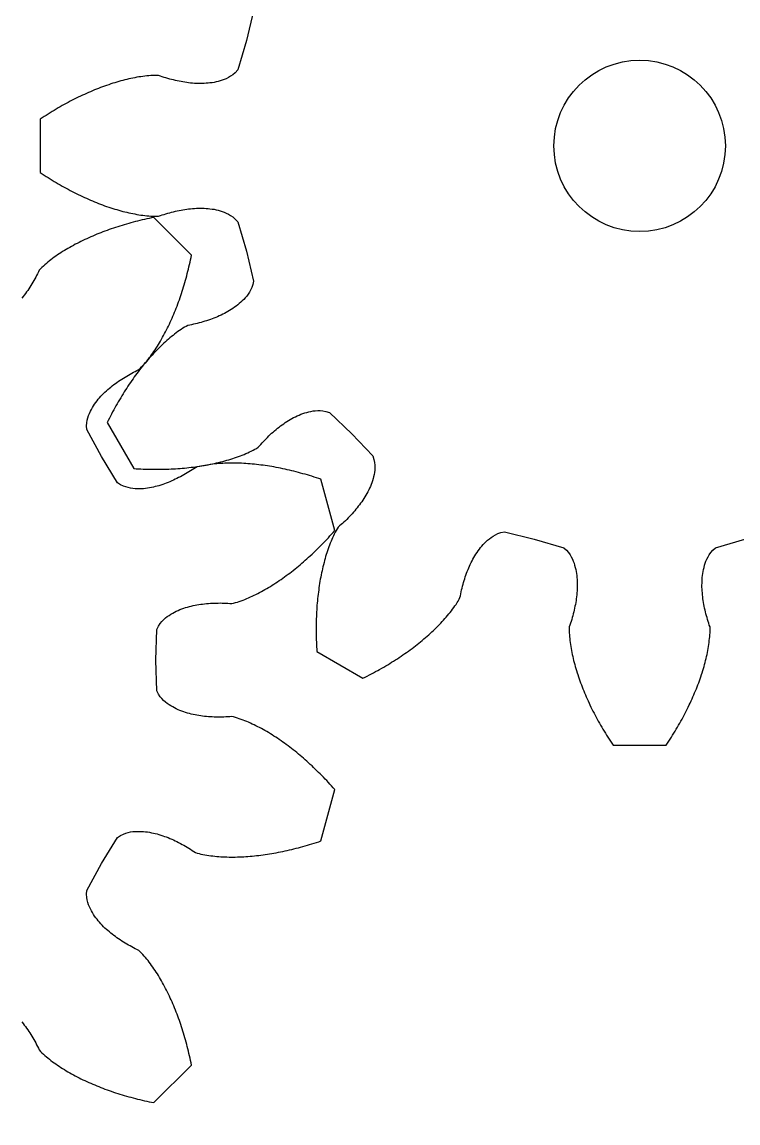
# Model space of a CAD drawing. Header units: metres. Extents: x -22.2 to 22.2, y -22.2 to 22.2.
# Drawn here: x -7.2 to 1.15, y -11.4 to 1.45 of the extents above; entities that cross this region are included whole.
import ezdxf

# ---------------------------------------------------------------- set-up
doc = ezdxf.new("R2010")
doc.units = ezdxf.units.M

msp = doc.modelspace()

# ---------------------------------------------------------------- linework, layer by layer
for points in [[(-4.504, 1.577), (-4.588, 1.229), (-4.588, 1.229), (-4.689, 0.886), (-4.718, 0.854), (-4.745, 0.83), (-4.771, 0.812), (-4.797, 0.798), (-4.822, 0.784), (-4.846, 0.774), (-4.87, 0.765), (-4.894, 0.758), (-4.918, 0.751), (-4.942, 0.746), (-4.965, 0.74), (-4.988, 0.737), (-5.012, 0.734), (-5.035, 0.731), (-5.058, 0.73), (-5.081, 0.728), (-5.103, 0.728), (-5.126, 0.727), (-5.149, 0.727), (-5.171, 0.728), (-5.194, 0.729), (-5.216, 0.732), (-5.239, 0.733), (-5.261, 0.736), (-5.284, 0.739), (-5.306, 0.742), (-5.328, 0.746), (-5.35, 0.75), (-5.372, 0.754), (-5.394, 0.758), (-5.416, 0.763), (-5.438, 0.769), (-5.46, 0.774), (-5.482, 0.78), (-5.504, 0.786), (-5.526, 0.792), (-5.548, 0.799), (-5.569, 0.806), (-5.591, 0.813), (-5.613, 0.821), (-5.635, 0.822), (-5.658, 0.822), (-5.681, 0.821), (-5.704, 0.82), (-5.727, 0.818), (-5.75, 0.816), (-5.773, 0.813), (-5.796, 0.81), (-5.819, 0.807), (-5.842, 0.804), (-5.866, 0.8), (-5.889, 0.795), (-5.912, 0.791), (-5.936, 0.786), (-5.959, 0.781), (-5.982, 0.775), (-6.006, 0.77), (-6.029, 0.764), (-6.053, 0.757), (-6.076, 0.751), (-6.1, 0.744), (-6.123, 0.737), (-6.147, 0.73), (-6.17, 0.722), (-6.194, 0.714), (-6.218, 0.706), (-6.241, 0.698), (-6.265, 0.689), (-6.288, 0.68), (-6.312, 0.671), (-6.336, 0.662), (-6.359, 0.652), (-6.383, 0.642), (-6.406, 0.632), (-6.43, 0.622), (-6.454, 0.612), (-6.477, 0.601), (-6.501, 0.59), (-6.524, 0.579), (-6.548, 0.568), (-6.572, 0.556), (-6.595, 0.544), (-6.619, 0.532), (-6.642, 0.52), (-6.666, 0.507), (-6.689, 0.495), (-6.713, 0.482), (-6.736, 0.469), (-6.76, 0.455), (-6.783, 0.442), (-6.807, 0.428), (-6.83, 0.414), (-6.853, 0.4), (-6.877, 0.385), (-6.9, 0.371), (-6.923, 0.356), (-6.947, 0.341), (-6.97, 0.326), (-6.993, 0.31), (-6.993, -0.31), (-6.97, -0.326), (-6.947, -0.341), (-6.923, -0.356), (-6.9, -0.371), (-6.877, -0.385), (-6.853, -0.4), (-6.83, -0.414), (-6.807, -0.428), (-6.783, -0.442), (-6.76, -0.455), (-6.736, -0.469), (-6.713, -0.482), (-6.689, -0.495), (-6.666, -0.507), (-6.642, -0.52), (-6.619, -0.532), (-6.595, -0.544), (-6.572, -0.556), (-6.548, -0.568), (-6.524, -0.579), (-6.501, -0.59), (-6.477, -0.601), (-6.454, -0.612), (-6.43, -0.622), (-6.406, -0.632), (-6.383, -0.642), (-6.359, -0.652), (-6.336, -0.662), (-6.312, -0.671), (-6.288, -0.68), (-6.265, -0.689), (-6.241, -0.698), (-6.218, -0.706), (-6.194, -0.714), (-6.17, -0.722), (-6.147, -0.73), (-6.123, -0.737), (-6.1, -0.744), (-6.076, -0.751), (-6.053, -0.757), (-6.029, -0.764), (-6.006, -0.77), (-5.982, -0.775), (-5.959, -0.781), (-5.936, -0.786), (-5.912, -0.791), (-5.889, -0.795), (-5.866, -0.8), (-5.842, -0.804), (-5.819, -0.807), (-5.796, -0.81), (-5.773, -0.813), (-5.75, -0.816), (-5.727, -0.818), (-5.704, -0.82), (-5.681, -0.821), (-5.658, -0.822), (-5.635, -0.822), (-5.613, -0.821), (-5.591, -0.813), (-5.569, -0.806), (-5.548, -0.799), (-5.526, -0.792), (-5.504, -0.786), (-5.482, -0.78), (-5.46, -0.774), (-5.438, -0.769), (-5.416, -0.763), (-5.394, -0.758), (-5.372, -0.754), (-5.35, -0.75), (-5.328, -0.746), (-5.306, -0.742), (-5.284, -0.739), (-5.261, -0.736), (-5.239, -0.733), (-5.216, -0.732), (-5.194, -0.729), (-5.171, -0.728), (-5.149, -0.727), (-5.126, -0.727), (-5.103, -0.728), (-5.081, -0.728), (-5.058, -0.73), (-5.035, -0.731), (-5.012, -0.734), (-4.988, -0.737), (-4.965, -0.74), (-4.942, -0.746), (-4.918, -0.751), (-4.894, -0.758), (-4.87, -0.765), (-4.846, -0.774), (-4.822, -0.784), (-4.797, -0.798), (-4.771, -0.812), (-4.745, -0.83), (-4.718, -0.854), (-4.689, -0.886), (-4.588, -1.229), (-4.588, -1.229), (-4.504, -1.577), (-4.513, -1.619), (-4.525, -1.654), (-4.538, -1.682), (-4.553, -1.708), (-4.568, -1.732), (-4.584, -1.753), (-4.6, -1.773), (-4.617, -1.791), (-4.635, -1.808), (-4.652, -1.825), (-4.67, -1.841), (-4.688, -1.856), (-4.707, -1.87), (-4.726, -1.884), (-4.745, -1.897), (-4.764, -1.91), (-4.784, -1.921), (-4.803, -1.934), (-4.823, -1.945), (-4.843, -1.955), (-4.863, -1.965), (-4.883, -1.975), (-4.904, -1.984), (-4.924, -1.994), (-4.945, -2.002), (-4.966, -2.011), (-4.987, -2.018), (-5.008, -2.026), (-5.029, -2.034), (-5.051, -2.04), (-5.072, -2.047), (-5.094, -2.054), (-5.116, -2.06), (-5.138, -2.066), (-5.16, -2.071), (-5.182, -2.077), (-5.204, -2.082), (-5.226, -2.087), (-5.249, -2.091), (-5.271, -2.096), (-5.291, -2.106), (-5.311, -2.117), (-5.33, -2.129), (-5.35, -2.142), (-5.369, -2.155), (-5.388, -2.168), (-5.406, -2.182), (-5.425, -2.196), (-5.443, -2.211), (-5.462, -2.225), (-5.48, -2.24), (-5.498, -2.256), (-5.516, -2.271), (-5.533, -2.287), (-5.551, -2.303), (-5.569, -2.32), (-5.586, -2.336), (-5.603, -2.353), (-5.621, -2.371), (-5.638, -2.388), (-5.655, -2.406), (-5.671, -2.424), (-5.688, -2.442), (-5.705, -2.46), (-5.721, -2.479), (-5.738, -2.497), (-5.754, -2.516), (-5.77, -2.536), (-5.786, -2.555), (-5.802, -2.575), (-5.818, -2.595), (-5.833, -2.615), (-5.849, -2.635), (-5.864, -2.655), (-5.88, -2.676), (-5.895, -2.697), (-5.91, -2.718), (-5.925, -2.739), (-5.94, -2.761), (-5.954, -2.782), (-5.969, -2.804), (-5.984, -2.826), (-5.998, -2.848), (-6.012, -2.871), (-6.026, -2.893), (-6.04, -2.916), (-6.054, -2.939), (-6.068, -2.962), (-6.082, -2.986), (-6.095, -3.009), (-6.109, -3.033), (-6.122, -3.056), (-6.135, -3.08), (-6.148, -3.105), (-6.161, -3.129), (-6.174, -3.153), (-6.186, -3.178), (-6.199, -3.203), (-6.211, -3.228), (-5.901, -3.765), (-5.873, -3.767), (-5.845, -3.769), (-5.818, -3.77), (-5.79, -3.771), (-5.763, -3.772), (-5.735, -3.773), (-5.708, -3.774), (-5.681, -3.774), (-5.653, -3.774), (-5.626, -3.774), (-5.599, -3.774), (-5.572, -3.774), (-5.546, -3.773), (-5.519, -3.772), (-5.492, -3.771), (-5.466, -3.77), (-5.439, -3.769), (-5.413, -3.767), (-5.387, -3.766), (-5.361, -3.764), (-5.335, -3.761), (-5.309, -3.759), (-5.283, -3.757), (-5.257, -3.754), (-5.232, -3.751), (-5.206, -3.748), (-5.181, -3.744), (-5.156, -3.741), (-5.131, -3.737), (-5.106, -3.733), (-5.081, -3.729), (-5.056, -3.725), (-5.032, -3.72), (-5.007, -3.715), (-4.983, -3.71), (-4.959, -3.705), (-4.935, -3.7), (-4.911, -3.694), (-4.887, -3.688), (-4.863, -3.682), (-4.84, -3.676), (-4.816, -3.669), (-4.793, -3.663), (-4.77, -3.656), (-4.747, -3.649), (-4.725, -3.641), (-4.702, -3.633), (-4.68, -3.625), (-4.658, -3.617), (-4.636, -3.609), (-4.614, -3.6), (-4.593, -3.591), (-4.572, -3.582), (-4.551, -3.572), (-4.53, -3.562), (-4.509, -3.552), (-4.489, -3.541), (-4.469, -3.53), (-4.45, -3.517), (-4.435, -3.5), (-4.42, -3.483), (-4.405, -3.466), (-4.389, -3.449), (-4.374, -3.433), (-4.358, -3.417), (-4.342, -3.401), (-4.326, -3.385), (-4.309, -3.369), (-4.293, -3.354), (-4.276, -3.339), (-4.259, -3.324), (-4.241, -3.31), (-4.224, -3.295), (-4.206, -3.282), (-4.189, -3.268), (-4.17, -3.255), (-4.152, -3.242), (-4.134, -3.229), (-4.115, -3.216), (-4.095, -3.204), (-4.076, -3.193), (-4.056, -3.182), (-4.036, -3.171), (-4.015, -3.161), (-3.995, -3.15), (-3.973, -3.141), (-3.952, -3.132), (-3.93, -3.124), (-3.907, -3.116), (-3.883, -3.11), (-3.86, -3.103), (-3.835, -3.098), (-3.81, -3.093), (-3.784, -3.09), (-3.755, -3.089), (-3.726, -3.089), (-3.695, -3.092), (-3.659, -3.099), (-3.618, -3.112), (-3.359, -3.359), (-3.359, -3.359), (-3.112, -3.618), (-3.099, -3.659), (-3.092, -3.695), (-3.089, -3.726), (-3.089, -3.755), (-3.09, -3.784), (-3.093, -3.81), (-3.098, -3.835), (-3.103, -3.86), (-3.11, -3.883), (-3.116, -3.907), (-3.124, -3.93), (-3.132, -3.952), (-3.141, -3.973), (-3.15, -3.995), (-3.161, -4.015), (-3.171, -4.036), (-3.182, -4.056), (-3.193, -4.076), (-3.204, -4.095), (-3.216, -4.115), (-3.229, -4.134), (-3.242, -4.152), (-3.255, -4.17), (-3.268, -4.189), (-3.282, -4.206), (-3.295, -4.224), (-3.31, -4.241), (-3.324, -4.259), (-3.339, -4.276), (-3.354, -4.293), (-3.369, -4.309), (-3.385, -4.326), (-3.401, -4.342), (-3.417, -4.358), (-3.433, -4.374), (-3.449, -4.389), (-3.466, -4.405), (-3.483, -4.42), (-3.5, -4.435), (-3.517, -4.45), (-3.53, -4.469), (-3.541, -4.489), (-3.552, -4.509), (-3.562, -4.53), (-3.572, -4.551), (-3.582, -4.572), (-3.591, -4.593), (-3.6, -4.614), (-3.609, -4.636), (-3.617, -4.658), (-3.625, -4.68), (-3.633, -4.702), (-3.641, -4.725), (-3.649, -4.747), (-3.656, -4.77), (-3.663, -4.793), (-3.669, -4.816), (-3.676, -4.84), (-3.682, -4.863), (-3.688, -4.887), (-3.694, -4.911), (-3.7, -4.935), (-3.705, -4.959), (-3.71, -4.983), (-3.715, -5.007), (-3.72, -5.032), (-3.725, -5.056), (-3.729, -5.081), (-3.733, -5.106), (-3.737, -5.131), (-3.741, -5.156), (-3.744, -5.181), (-3.748, -5.206), (-3.751, -5.232), (-3.754, -5.257), (-3.757, -5.283), (-3.759, -5.309), (-3.761, -5.335), (-3.764, -5.361), (-3.766, -5.387), (-3.767, -5.413), (-3.769, -5.439), (-3.77, -5.466), (-3.771, -5.492), (-3.772, -5.519), (-3.773, -5.546), (-3.774, -5.572), (-3.774, -5.599), (-3.774, -5.626), (-3.774, -5.653), (-3.774, -5.681), (-3.774, -5.708), (-3.773, -5.735), (-3.772, -5.763), (-3.771, -5.79), (-3.77, -5.818), (-3.769, -5.845), (-3.767, -5.873), (-3.765, -5.901), (-3.228, -6.211), (-3.203, -6.199), (-3.178, -6.186), (-3.153, -6.174), (-3.129, -6.161), (-3.105, -6.148), (-3.08, -6.135), (-3.056, -6.122), (-3.033, -6.109), (-3.009, -6.095), (-2.986, -6.082), (-2.962, -6.068), (-2.939, -6.054), (-2.916, -6.04), (-2.893, -6.026), (-2.871, -6.012), (-2.848, -5.998), (-2.826, -5.984), (-2.804, -5.969), (-2.782, -5.954), (-2.761, -5.94), (-2.739, -5.925), (-2.718, -5.91), (-2.697, -5.895), (-2.676, -5.88), (-2.655, -5.864), (-2.635, -5.849), (-2.615, -5.833), (-2.595, -5.818), (-2.575, -5.802), (-2.555, -5.786), (-2.536, -5.77), (-2.516, -5.754), (-2.497, -5.738), (-2.479, -5.721), (-2.46, -5.705), (-2.442, -5.688), (-2.424, -5.671), (-2.406, -5.655), (-2.388, -5.638), (-2.371, -5.621), (-2.353, -5.603), (-2.336, -5.586), (-2.32, -5.569), (-2.303, -5.551), (-2.287, -5.533), (-2.271, -5.516), (-2.256, -5.498), (-2.24, -5.48), (-2.225, -5.462), (-2.211, -5.443), (-2.196, -5.425), (-2.182, -5.406), (-2.168, -5.388), (-2.155, -5.369), (-2.142, -5.35), (-2.129, -5.33), (-2.117, -5.311), (-2.106, -5.291), (-2.096, -5.271), (-2.091, -5.249), (-2.087, -5.226), (-2.082, -5.204), (-2.077, -5.182), (-2.071, -5.16), (-2.066, -5.138), (-2.06, -5.116), (-2.054, -5.094), (-2.047, -5.072), (-2.04, -5.051), (-2.034, -5.029), (-2.026, -5.008), (-2.018, -4.987), (-2.011, -4.966), (-2.002, -4.945), (-1.994, -4.924), (-1.984, -4.904), (-1.975, -4.883), (-1.965, -4.863), (-1.955, -4.843), (-1.945, -4.823), (-1.934, -4.803), (-1.921, -4.784), (-1.91, -4.764), (-1.897, -4.745), (-1.884, -4.726), (-1.87, -4.707), (-1.856, -4.688), (-1.841, -4.67), (-1.825, -4.652), (-1.808, -4.635), (-1.791, -4.617), (-1.773, -4.6), (-1.753, -4.584), (-1.732, -4.568), (-1.708, -4.553), (-1.682, -4.538), (-1.654, -4.525), (-1.619, -4.513), (-1.577, -4.504), (-1.229, -4.588), (-1.229, -4.588), (-0.886, -4.689), (-0.854, -4.718), (-0.83, -4.745), (-0.812, -4.771), (-0.798, -4.797), (-0.784, -4.822), (-0.774, -4.846), (-0.765, -4.87), (-0.758, -4.894), (-0.751, -4.918), (-0.746, -4.942), (-0.74, -4.965), (-0.737, -4.988), (-0.734, -5.012), (-0.731, -5.035), (-0.73, -5.058), (-0.728, -5.081), (-0.728, -5.103), (-0.727, -5.126), (-0.727, -5.149), (-0.728, -5.171), (-0.729, -5.194), (-0.732, -5.216), (-0.733, -5.239), (-0.736, -5.261), (-0.739, -5.284), (-0.742, -5.306), (-0.746, -5.328), (-0.75, -5.35), (-0.754, -5.372), (-0.758, -5.394), (-0.763, -5.416), (-0.769, -5.438), (-0.774, -5.46), (-0.78, -5.482), (-0.786, -5.504), (-0.792, -5.526), (-0.799, -5.548), (-0.806, -5.569), (-0.813, -5.591), (-0.821, -5.613), (-0.822, -5.635), (-0.822, -5.658), (-0.821, -5.681), (-0.82, -5.704), (-0.818, -5.727), (-0.816, -5.75), (-0.813, -5.773), (-0.81, -5.796), (-0.807, -5.819), (-0.804, -5.842), (-0.8, -5.866), (-0.795, -5.889), (-0.791, -5.912), (-0.786, -5.936), (-0.781, -5.959), (-0.775, -5.982), (-0.77, -6.006), (-0.764, -6.029), (-0.757, -6.053), (-0.751, -6.076), (-0.744, -6.1), (-0.737, -6.123), (-0.73, -6.147), (-0.722, -6.17), (-0.714, -6.194), (-0.706, -6.218), (-0.698, -6.241), (-0.689, -6.265), (-0.68, -6.288), (-0.671, -6.312), (-0.662, -6.336), (-0.652, -6.359), (-0.642, -6.383), (-0.632, -6.406), (-0.622, -6.43), (-0.612, -6.454), (-0.601, -6.477), (-0.59, -6.501), (-0.579, -6.524), (-0.568, -6.548), (-0.556, -6.572), (-0.544, -6.595), (-0.532, -6.619), (-0.52, -6.642), (-0.507, -6.666), (-0.495, -6.689), (-0.482, -6.713), (-0.469, -6.736), (-0.455, -6.76), (-0.442, -6.783), (-0.428, -6.807), (-0.414, -6.83), (-0.4, -6.853), (-0.385, -6.877), (-0.371, -6.9), (-0.356, -6.923), (-0.341, -6.947), (-0.326, -6.97), (-0.31, -6.993), (0.31, -6.993), (0.326, -6.97), (0.341, -6.947), (0.356, -6.923), (0.371, -6.9), (0.385, -6.877), (0.4, -6.853), (0.414, -6.83), (0.428, -6.807), (0.442, -6.783), (0.455, -6.76), (0.469, -6.736), (0.482, -6.713), (0.495, -6.689), (0.507, -6.666), (0.52, -6.642), (0.532, -6.619), (0.544, -6.595), (0.556, -6.572), (0.568, -6.548), (0.579, -6.524), (0.59, -6.501), (0.601, -6.477), (0.612, -6.454), (0.622, -6.43), (0.632, -6.406), (0.642, -6.383), (0.652, -6.359), (0.662, -6.336), (0.671, -6.312), (0.68, -6.288), (0.689, -6.265), (0.698, -6.241), (0.706, -6.218), (0.714, -6.194), (0.722, -6.17), (0.73, -6.147), (0.737, -6.123), (0.744, -6.1), (0.751, -6.076), (0.757, -6.053), (0.764, -6.029), (0.77, -6.006), (0.775, -5.982), (0.781, -5.959), (0.786, -5.936), (0.791, -5.912), (0.795, -5.889), (0.8, -5.866), (0.804, -5.842), (0.807, -5.819), (0.81, -5.796), (0.813, -5.773), (0.816, -5.75), (0.818, -5.727), (0.82, -5.704), (0.821, -5.681), (0.822, -5.658), (0.822, -5.635), (0.821, -5.613), (0.813, -5.591), (0.806, -5.569), (0.799, -5.548), (0.792, -5.526), (0.786, -5.504), (0.78, -5.482), (0.774, -5.46), (0.769, -5.438), (0.763, -5.416), (0.758, -5.394), (0.754, -5.372), (0.75, -5.35), (0.746, -5.328), (0.742, -5.306), (0.739, -5.284), (0.736, -5.261), (0.733, -5.239), (0.732, -5.216), (0.729, -5.194), (0.728, -5.171), (0.727, -5.149), (0.727, -5.126), (0.728, -5.103), (0.728, -5.081), (0.73, -5.058), (0.731, -5.035), (0.734, -5.012), (0.737, -4.988), (0.74, -4.965), (0.746, -4.942), (0.751, -4.918), (0.758, -4.894), (0.765, -4.87), (0.774, -4.846), (0.784, -4.822), (0.798, -4.797), (0.812, -4.771), (0.83, -4.745), (0.854, -4.718), (0.886, -4.689), (1.229, -4.588)], [(-7.206, -10.223), (-7.192, -10.241), (-7.179, -10.259), (-7.165, -10.276), (-7.152, -10.295), (-7.139, -10.313), (-7.126, -10.332), (-7.114, -10.351), (-7.102, -10.37), (-7.09, -10.389), (-7.079, -10.408), (-7.067, -10.428), (-7.056, -10.448), (-7.045, -10.468), (-7.035, -10.488), (-7.024, -10.508), (-7.014, -10.529), (-7.004, -10.549), (-6.989, -10.566), (-6.973, -10.582), (-6.956, -10.598), (-6.939, -10.613), (-6.921, -10.628), (-6.903, -10.643), (-6.885, -10.657), (-6.867, -10.672), (-6.848, -10.686), (-6.829, -10.7), (-6.81, -10.713), (-6.791, -10.727), (-6.771, -10.74), (-6.751, -10.753), (-6.731, -10.766), (-6.71, -10.779), (-6.69, -10.791), (-6.669, -10.803), (-6.648, -10.815), (-6.627, -10.827), (-6.605, -10.839), (-6.583, -10.851), (-6.562, -10.862), (-6.54, -10.874), (-6.517, -10.885), (-6.495, -10.896), (-6.472, -10.906), (-6.45, -10.917), (-6.427, -10.927), (-6.404, -10.938), (-6.38, -10.948), (-6.357, -10.958), (-6.333, -10.968), (-6.31, -10.977), (-6.286, -10.987), (-6.262, -10.996), (-6.237, -11.005), (-6.213, -11.014), (-6.188, -11.023), (-6.164, -11.031), (-6.139, -11.04), (-6.114, -11.048), (-6.088, -11.056), (-6.063, -11.064), (-6.038, -11.072), (-6.012, -11.08), (-5.986, -11.087), (-5.96, -11.095), (-5.934, -11.102), (-5.908, -11.109), (-5.882, -11.116), (-5.856, -11.122), (-5.829, -11.129), (-5.802, -11.135), (-5.775, -11.141), (-5.749, -11.147), (-5.721, -11.153), (-5.694, -11.159), (-5.667, -11.164), (-5.228, -10.725), (-5.233, -10.698), (-5.239, -10.671), (-5.245, -10.644), (-5.251, -10.617), (-5.257, -10.59), (-5.264, -10.563), (-5.27, -10.537), (-5.277, -10.51), (-5.284, -10.484), (-5.291, -10.458), (-5.298, -10.432), (-5.305, -10.406), (-5.312, -10.38), (-5.32, -10.355), (-5.328, -10.329), (-5.336, -10.304), (-5.344, -10.279), (-5.352, -10.254), (-5.361, -10.229), (-5.369, -10.204), (-5.378, -10.179), (-5.387, -10.155), (-5.396, -10.131), (-5.406, -10.107), (-5.415, -10.083), (-5.425, -10.059), (-5.435, -10.035), (-5.444, -10.012), (-5.455, -9.989), (-5.465, -9.966), (-5.475, -9.943), (-5.486, -9.92), (-5.497, -9.897), (-5.508, -9.875), (-5.519, -9.853), (-5.53, -9.831), (-5.541, -9.809), (-5.553, -9.787), (-5.565, -9.766), (-5.577, -9.744), (-5.589, -9.723), (-5.601, -9.703), (-5.614, -9.682), (-5.626, -9.662), (-5.639, -9.641), (-5.652, -9.621), (-5.666, -9.602), (-5.679, -9.582), (-5.693, -9.563), (-5.707, -9.544), (-5.721, -9.525), (-5.735, -9.507), (-5.75, -9.489), (-5.764, -9.471), (-5.779, -9.454), (-5.795, -9.436), (-5.81, -9.42), (-5.826, -9.404), (-5.843, -9.389), (-5.864, -9.379), (-5.884, -9.368), (-5.904, -9.358), (-5.925, -9.347), (-5.944, -9.336), (-5.964, -9.325), (-5.984, -9.314), (-6.003, -9.302), (-6.023, -9.29), (-6.042, -9.278), (-6.061, -9.266), (-6.079, -9.253), (-6.098, -9.24), (-6.116, -9.227), (-6.134, -9.214), (-6.152, -9.2), (-6.169, -9.186), (-6.186, -9.171), (-6.204, -9.157), (-6.221, -9.142), (-6.237, -9.127), (-6.254, -9.111), (-6.269, -9.094), (-6.285, -9.078), (-6.3, -9.06), (-6.315, -9.043), (-6.33, -9.025), (-6.344, -9.006), (-6.358, -8.987), (-6.371, -8.967), (-6.384, -8.946), (-6.396, -8.925), (-6.408, -8.903), (-6.418, -8.879), (-6.429, -8.855), (-6.437, -8.828), (-6.444, -8.799), (-6.45, -8.769), (-6.452, -8.732), (-6.45, -8.689), (-6.279, -8.375), (-6.279, -8.375), (-6.092, -8.07), (-6.056, -8.046), (-6.023, -8.03), (-5.994, -8.02), (-5.966, -8.012), (-5.938, -8.005), (-5.912, -8.002), (-5.886, -7.999), (-5.861, -7.999), (-5.836, -7.999), (-5.812, -7.999), (-5.788, -8), (-5.765, -8.003), (-5.741, -8.006), (-5.718, -8.009), (-5.696, -8.014), (-5.673, -8.018), (-5.651, -8.024), (-5.629, -8.029), (-5.607, -8.035), (-5.585, -8.042), (-5.564, -8.049), (-5.543, -8.057), (-5.522, -8.064), (-5.501, -8.072), (-5.48, -8.081), (-5.459, -8.09), (-5.439, -8.099), (-5.418, -8.109), (-5.398, -8.118), (-5.378, -8.129), (-5.358, -8.139), (-5.338, -8.15), (-5.318, -8.161), (-5.299, -8.172), (-5.279, -8.184), (-5.26, -8.196), (-5.24, -8.208), (-5.221, -8.22), (-5.202, -8.233), (-5.183, -8.245), (-5.162, -8.253), (-5.14, -8.258), (-5.117, -8.263), (-5.095, -8.268), (-5.072, -8.272), (-5.05, -8.276), (-5.027, -8.28), (-5.003, -8.283), (-4.98, -8.286), (-4.957, -8.288), (-4.933, -8.291), (-4.91, -8.293), (-4.886, -8.294), (-4.862, -8.295), (-4.838, -8.297), (-4.814, -8.297), (-4.79, -8.298), (-4.766, -8.298), (-4.742, -8.298), (-4.717, -8.298), (-4.693, -8.297), (-4.668, -8.297), (-4.644, -8.296), (-4.619, -8.294), (-4.594, -8.293), (-4.569, -8.291), (-4.544, -8.289), (-4.519, -8.287), (-4.494, -8.285), (-4.469, -8.282), (-4.444, -8.279), (-4.419, -8.276), (-4.393, -8.273), (-4.368, -8.269), (-4.342, -8.265), (-4.317, -8.261), (-4.291, -8.257), (-4.266, -8.253), (-4.24, -8.248), (-4.214, -8.243), (-4.189, -8.238), (-4.163, -8.233), (-4.137, -8.227), (-4.111, -8.221), (-4.085, -8.215), (-4.059, -8.209), (-4.033, -8.203), (-4.007, -8.196), (-3.981, -8.189), (-3.955, -8.182), (-3.928, -8.175), (-3.902, -8.168), (-3.876, -8.16), (-3.85, -8.152), (-3.823, -8.144), (-3.797, -8.136), (-3.771, -8.127), (-3.744, -8.119), (-3.718, -8.11), (-3.557, -7.51), (-3.576, -7.489), (-3.594, -7.469), (-3.613, -7.448), (-3.631, -7.428), (-3.65, -7.407), (-3.669, -7.388), (-3.688, -7.368), (-3.707, -7.348), (-3.726, -7.329), (-3.745, -7.31), (-3.764, -7.291), (-3.784, -7.272), (-3.803, -7.253), (-3.822, -7.235), (-3.842, -7.217), (-3.861, -7.199), (-3.881, -7.181), (-3.901, -7.164), (-3.921, -7.146), (-3.94, -7.129), (-3.96, -7.113), (-3.98, -7.096), (-4, -7.079), (-4.02, -7.063), (-4.041, -7.047), (-4.061, -7.031), (-4.081, -7.016), (-4.101, -7.001), (-4.122, -6.985), (-4.142, -6.971), (-4.163, -6.956), (-4.183, -6.941), (-4.204, -6.927), (-4.225, -6.913), (-4.245, -6.9), (-4.266, -6.886), (-4.287, -6.873), (-4.308, -6.86), (-4.329, -6.847), (-4.35, -6.835), (-4.371, -6.823), (-4.392, -6.811), (-4.413, -6.799), (-4.434, -6.788), (-4.455, -6.777), (-4.477, -6.766), (-4.498, -6.756), (-4.519, -6.746), (-4.541, -6.736), (-4.562, -6.726), (-4.584, -6.717), (-4.606, -6.708), (-4.627, -6.7), (-4.649, -6.692), (-4.671, -6.684), (-4.692, -6.677), (-4.714, -6.671), (-4.736, -6.664), (-4.758, -6.66), (-4.781, -6.662), (-4.804, -6.663), (-4.827, -6.664), (-4.85, -6.665), (-4.872, -6.665), (-4.895, -6.666), (-4.918, -6.665), (-4.94, -6.665), (-4.963, -6.665), (-4.985, -6.664), (-5.008, -6.663), (-5.03, -6.661), (-5.053, -6.659), (-5.075, -6.657), (-5.098, -6.654), (-5.12, -6.651), (-5.142, -6.647), (-5.164, -6.643), (-5.186, -6.64), (-5.209, -6.635), (-5.231, -6.63), (-5.253, -6.625), (-5.274, -6.618), (-5.296, -6.612), (-5.318, -6.604), (-5.34, -6.597), (-5.362, -6.589), (-5.383, -6.58), (-5.405, -6.57), (-5.426, -6.559), (-5.447, -6.547), (-5.469, -6.535), (-5.49, -6.522), (-5.511, -6.507), (-5.532, -6.491), (-5.553, -6.471), (-5.573, -6.45), (-5.594, -6.427), (-5.614, -6.396), (-5.633, -6.358), (-5.642, -6), (-5.642, -6), (-5.633, -5.642), (-5.614, -5.604), (-5.594, -5.573), (-5.573, -5.55), (-5.553, -5.529), (-5.532, -5.509), (-5.511, -5.493), (-5.49, -5.478), (-5.469, -5.465), (-5.447, -5.453), (-5.426, -5.441), (-5.405, -5.43), (-5.383, -5.42), (-5.362, -5.411), (-5.34, -5.403), (-5.318, -5.396), (-5.296, -5.388), (-5.274, -5.382), (-5.253, -5.375), (-5.231, -5.37), (-5.209, -5.365), (-5.186, -5.36), (-5.164, -5.357), (-5.142, -5.353), (-5.12, -5.349), (-5.098, -5.346), (-5.075, -5.343), (-5.053, -5.341), (-5.03, -5.339), (-5.008, -5.337), (-4.985, -5.336), (-4.963, -5.335), (-4.94, -5.335), (-4.918, -5.335), (-4.895, -5.334), (-4.872, -5.335), (-4.85, -5.335), (-4.827, -5.336), (-4.804, -5.337), (-4.781, -5.338), (-4.758, -5.34), (-4.736, -5.336), (-4.714, -5.329), (-4.692, -5.323), (-4.671, -5.316), (-4.649, -5.308), (-4.627, -5.3), (-4.606, -5.292), (-4.584, -5.283), (-4.562, -5.274), (-4.541, -5.264), (-4.519, -5.254), (-4.498, -5.244), (-4.477, -5.234), (-4.455, -5.223), (-4.434, -5.212), (-4.413, -5.201), (-4.392, -5.189), (-4.371, -5.177), (-4.35, -5.165), (-4.329, -5.153), (-4.308, -5.14), (-4.287, -5.127), (-4.266, -5.114), (-4.245, -5.1), (-4.225, -5.087), (-4.204, -5.073), (-4.183, -5.059), (-4.163, -5.044), (-4.142, -5.029), (-4.122, -5.015), (-4.101, -4.999), (-4.081, -4.984), (-4.061, -4.969), (-4.041, -4.953), (-4.02, -4.937), (-4, -4.921), (-3.98, -4.904), (-3.96, -4.887), (-3.94, -4.871), (-3.921, -4.854), (-3.901, -4.836), (-3.881, -4.819), (-3.861, -4.801), (-3.842, -4.783), (-3.822, -4.765), (-3.803, -4.747), (-3.784, -4.728), (-3.764, -4.709), (-3.745, -4.69), (-3.726, -4.671), (-3.707, -4.652), (-3.688, -4.632), (-3.669, -4.612), (-3.65, -4.593), (-3.631, -4.572), (-3.613, -4.552), (-3.594, -4.531), (-3.576, -4.511), (-3.557, -4.49), (-3.718, -3.89), (-3.744, -3.881), (-3.771, -3.873), (-3.797, -3.864), (-3.823, -3.856), (-3.85, -3.848), (-3.876, -3.84), (-3.902, -3.832), (-3.928, -3.825), (-3.955, -3.818), (-3.981, -3.811), (-4.007, -3.804), (-4.033, -3.797), (-4.059, -3.791), (-4.085, -3.785), (-4.111, -3.779), (-4.137, -3.773), (-4.163, -3.767), (-4.189, -3.762), (-4.214, -3.757), (-4.24, -3.752), (-4.266, -3.747), (-4.291, -3.743), (-4.317, -3.739), (-4.342, -3.735), (-4.368, -3.731), (-4.393, -3.727), (-4.419, -3.724), (-4.444, -3.721), (-4.469, -3.718), (-4.494, -3.715), (-4.519, -3.713), (-4.544, -3.711), (-4.569, -3.709), (-4.594, -3.707), (-4.619, -3.706), (-4.644, -3.704), (-4.668, -3.703), (-4.693, -3.703), (-4.717, -3.702), (-4.742, -3.702), (-4.766, -3.702), (-4.79, -3.702), (-4.814, -3.703), (-4.838, -3.703), (-4.862, -3.705), (-4.886, -3.706), (-4.91, -3.707), (-4.933, -3.709), (-4.957, -3.712), (-4.98, -3.714), (-5.003, -3.717), (-5.027, -3.72), (-5.05, -3.724), (-5.072, -3.728), (-5.095, -3.732), (-5.117, -3.737), (-5.14, -3.742), (-5.162, -3.747), (-5.183, -3.755), (-5.202, -3.767), (-5.221, -3.78), (-5.24, -3.792), (-5.26, -3.804), (-5.279, -3.816), (-5.299, -3.828), (-5.318, -3.839), (-5.338, -3.85), (-5.358, -3.861), (-5.378, -3.871), (-5.398, -3.882), (-5.418, -3.891), (-5.439, -3.901), (-5.459, -3.91), (-5.48, -3.919), (-5.501, -3.928), (-5.522, -3.936), (-5.543, -3.943), (-5.564, -3.951), (-5.585, -3.958), (-5.607, -3.965), (-5.629, -3.971), (-5.651, -3.976), (-5.673, -3.982), (-5.696, -3.986), (-5.718, -3.991), (-5.741, -3.994), (-5.765, -3.997), (-5.788, -4), (-5.812, -4.001), (-5.836, -4.001), (-5.861, -4.001), (-5.886, -4.001), (-5.912, -3.998), (-5.938, -3.995), (-5.966, -3.988), (-5.994, -3.98), (-6.023, -3.97), (-6.056, -3.954), (-6.092, -3.93), (-6.279, -3.625), (-6.279, -3.625), (-6.45, -3.311), (-6.452, -3.268), (-6.45, -3.231), (-6.444, -3.201), (-6.437, -3.172), (-6.429, -3.145), (-6.418, -3.121), (-6.408, -3.097), (-6.396, -3.075), (-6.384, -3.054), (-6.371, -3.033), (-6.358, -3.013), (-6.344, -2.994), (-6.33, -2.975), (-6.315, -2.957), (-6.3, -2.94), (-6.285, -2.922), (-6.269, -2.906), (-6.254, -2.889), (-6.237, -2.874), (-6.221, -2.858), (-6.204, -2.843), (-6.186, -2.829), (-6.169, -2.814), (-6.152, -2.8), (-6.134, -2.786), (-6.116, -2.773), (-6.098, -2.76), (-6.079, -2.747), (-6.061, -2.734), (-6.042, -2.722), (-6.023, -2.71), (-6.003, -2.698), (-5.984, -2.686), (-5.964, -2.675), (-5.944, -2.664), (-5.925, -2.653), (-5.904, -2.642), (-5.884, -2.632), (-5.864, -2.621), (-5.843, -2.611), (-5.826, -2.596), (-5.81, -2.58), (-5.795, -2.564), (-5.779, -2.546), (-5.764, -2.529), (-5.75, -2.511), (-5.735, -2.493), (-5.721, -2.475), (-5.707, -2.456), (-5.693, -2.437), (-5.679, -2.418), (-5.666, -2.398), (-5.652, -2.379), (-5.639, -2.359), (-5.626, -2.338), (-5.614, -2.318), (-5.601, -2.297), (-5.589, -2.277), (-5.577, -2.256), (-5.565, -2.234), (-5.553, -2.213), (-5.541, -2.191), (-5.53, -2.169), (-5.519, -2.147), (-5.508, -2.125), (-5.497, -2.103), (-5.486, -2.08), (-5.475, -2.057), (-5.465, -2.034), (-5.455, -2.011), (-5.444, -1.988), (-5.435, -1.965), (-5.425, -1.941), (-5.415, -1.917), (-5.406, -1.893), (-5.396, -1.869), (-5.387, -1.845), (-5.378, -1.821), (-5.369, -1.796), (-5.361, -1.771), (-5.352, -1.746), (-5.344, -1.721), (-5.336, -1.696), (-5.328, -1.671), (-5.32, -1.645), (-5.312, -1.62), (-5.305, -1.594), (-5.298, -1.568), (-5.291, -1.542), (-5.284, -1.516), (-5.277, -1.49), (-5.27, -1.463), (-5.264, -1.437), (-5.257, -1.41), (-5.251, -1.383), (-5.245, -1.356), (-5.239, -1.329), (-5.233, -1.302), (-5.228, -1.275), (-5.667, -0.836), (-5.694, -0.841), (-5.721, -0.847), (-5.749, -0.853), (-5.775, -0.859), (-5.802, -0.865), (-5.829, -0.871), (-5.856, -0.878), (-5.882, -0.884), (-5.908, -0.891), (-5.934, -0.898), (-5.96, -0.905), (-5.986, -0.913), (-6.012, -0.92), (-6.038, -0.928), (-6.063, -0.936), (-6.088, -0.944), (-6.114, -0.952), (-6.139, -0.96), (-6.164, -0.969), (-6.188, -0.977), (-6.213, -0.986), (-6.237, -0.995), (-6.262, -1.004), (-6.286, -1.013), (-6.31, -1.023), (-6.333, -1.032), (-6.357, -1.042), (-6.38, -1.052), (-6.404, -1.062), (-6.427, -1.073), (-6.45, -1.083), (-6.472, -1.094), (-6.495, -1.104), (-6.517, -1.115), (-6.54, -1.126), (-6.562, -1.138), (-6.583, -1.149), (-6.605, -1.161), (-6.627, -1.173), (-6.648, -1.185), (-6.669, -1.197), (-6.69, -1.209), (-6.71, -1.221), (-6.731, -1.234), (-6.751, -1.247), (-6.771, -1.26), (-6.791, -1.273), (-6.81, -1.287), (-6.829, -1.3), (-6.848, -1.314), (-6.867, -1.328), (-6.885, -1.343), (-6.903, -1.357), (-6.921, -1.372), (-6.939, -1.387), (-6.956, -1.402), (-6.973, -1.418), (-6.989, -1.434), (-7.004, -1.451), (-7.014, -1.471), (-7.024, -1.492), (-7.035, -1.512), (-7.045, -1.532), (-7.056, -1.552), (-7.067, -1.572), (-7.079, -1.592), (-7.09, -1.611), (-7.102, -1.63), (-7.114, -1.649), (-7.126, -1.668), (-7.139, -1.687), (-7.152, -1.705), (-7.165, -1.724), (-7.179, -1.741), (-7.192, -1.759), (-7.206, -1.777)]]:
    msp.add_lwpolyline(points)
for radius in [22.25, 1]:
    msp.add_circle((0, 0), radius)

doc.saveas('drawing.dxf')
